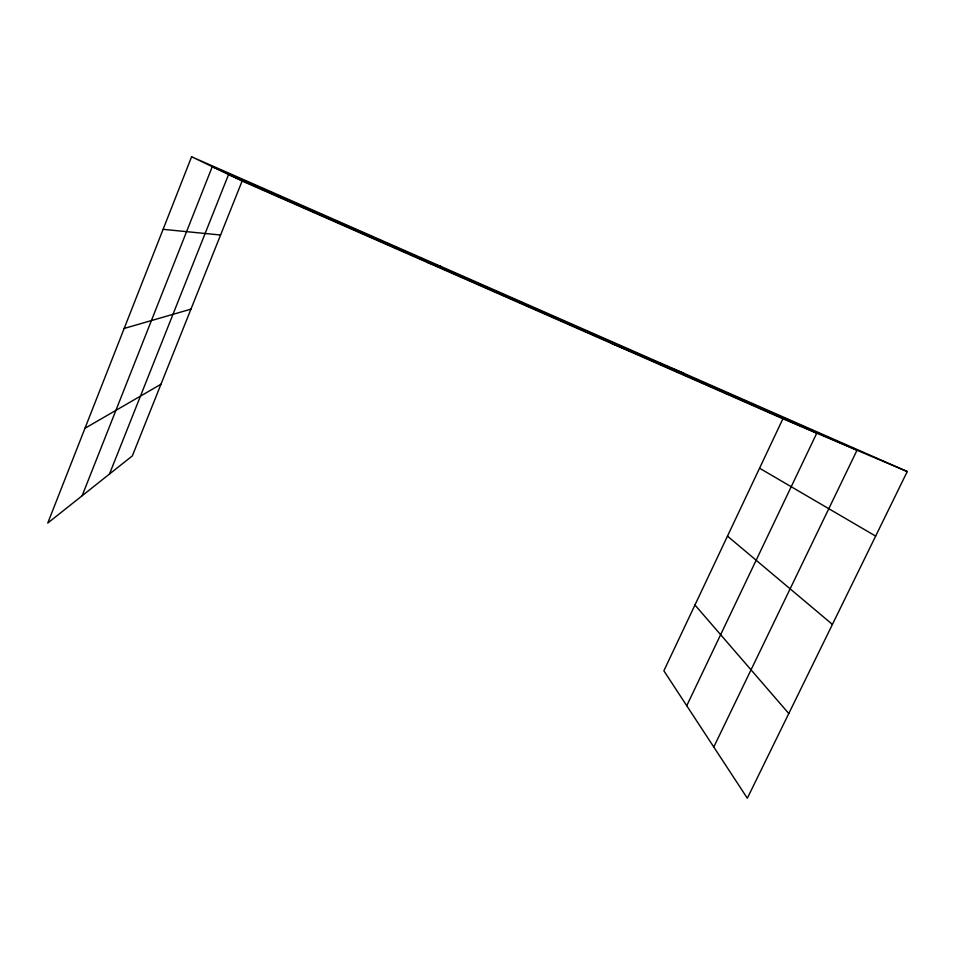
<?xml version="1.0" encoding="UTF-8"?>
<svg xmlns="http://www.w3.org/2000/svg" width="955" height="955" viewBox="0 0 955 955"><rect width="100%" height="100%" fill="white"/><g stroke="black" fill="none" stroke-linecap="round" stroke-linejoin="round"><path stroke-width="1.43" d="M191.597 156.763L47.75 523.065L132.339 455.893L242.128 181.032L191.597 156.763L907.25 471.555L747.323 798.237L663.868 670.804L782.909 418.779L907.25 471.555M82.13 495.764L212.261 166.683L857.017 450.235L713.779 747.025M109.467 474.062L228.567 174.514L816.776 433.152L686.74 705.733M84.959 428.294L160.965 384.232M124.174 328.448L190.952 309.145M163.102 229.331L220.557 235.014M428.031 262.756L440.912 266.433M611.749 343.525L683.876 373.298M242.128 181.032L782.909 418.779M759.559 468.213L875.651 536.101M727.483 536.125L832.414 624.415M694.953 605.004L788.794 713.516"/></g></svg>
